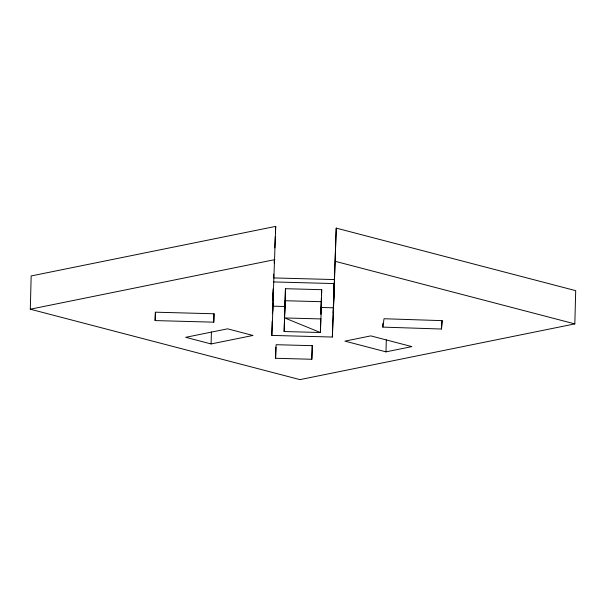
<?xml version="1.0" encoding="UTF-8"?>
<svg xmlns="http://www.w3.org/2000/svg" width="606" height="606" viewBox="0 0 606 606"><rect width="100%" height="100%" fill="white"/><g stroke="black" fill="none" stroke-linecap="round" stroke-linejoin="round"><path stroke-width="0.91" d="M273.586 281.934L334.118 283.57L333.353 312.81L336.239 228.114L575.7 290.653L574.829 323.899L299.962 379.621L30.3 309.204L31.171 275.95L275.707 226.379L272.708 311.173L273.412 288.539M155.121 320.582L155.469 312.188L214.107 313.772L213.759 322.165L155.121 320.582L155.341 312.272M211.1 343.943L185.724 337.315L227.576 328.831L252.96 335.459L211.1 343.943L211.418 331.936M213.759 322.165L213.979 313.855M333.353 312.81L332.353 337.042L271.821 335.406L272.192 321.256M272.389 313.711L272.662 304.295M272.708 311.173L272.905 303.788M272.995 300.091L273.291 289.009M275.578 358.282L276.139 344.7L312.378 345.678L311.817 359.267L275.578 358.282L275.874 347.2M284.138 331.535L285.464 288.706L321.703 289.683L320.938 318.93L320.377 332.512L284.138 331.535L285.464 288.706M311.817 359.267L312.181 345.412M320.71 319.824L320.377 332.512L284.699 317.953L320.938 318.93M320.877 313.438L321.369 297.834M332.353 337.042L334.118 283.57M333.247 312.81L336.239 228.114M382.803 327.111L384.03 318.741L442.638 320.657L441.403 329.02L382.803 327.111L382.901 323.415M385.992 351.851L344.928 341.133L370.796 335.883L411.86 346.609L385.992 351.851L386.31 339.845M441.403 329.02L441.622 320.71M273.617 276.987L273.73 274.177M274.2 262.928L274.313 260.118M274.813 247.93L275.283 236.688M275.435 232.939L275.707 226.379M273.011 295.91L273.314 288.456M271.821 335.406L272.821 311.173M284.593 314.309L285.153 300.727L321.392 301.705L320.869 314.385M321.483 295.122L321.703 289.683M30.3 309.204L274.836 259.626M273.579 277.927L334.111 279.555M272.586 306.159L284.881 306.492M320.824 307.462L333.118 307.795M335.368 261.36L574.829 323.899"/></g></svg>
